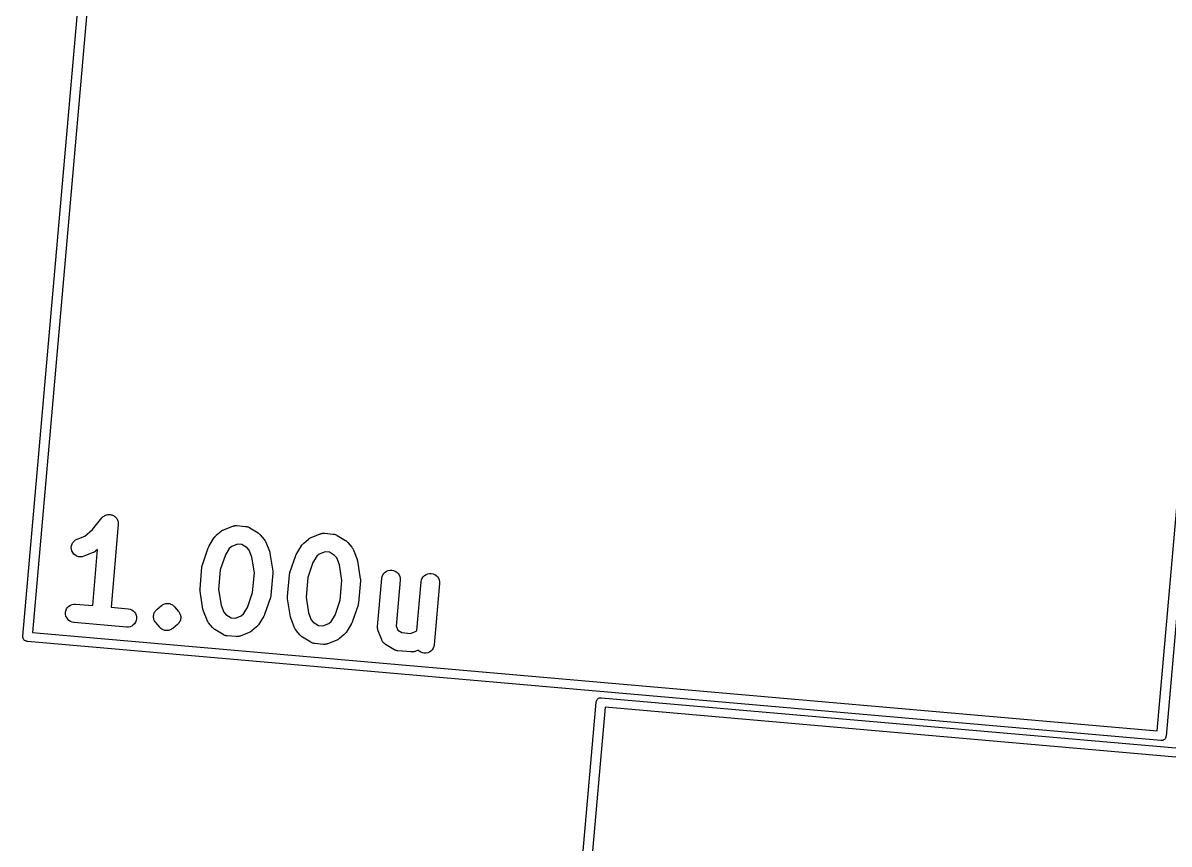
# Model space of a CAD drawing. Extents: x 72 to 342, y -189 to -99.
# Drawn here: x 72.18 to 91.11, y -161.84 to -148.27 of the extents above; entities that cross this region are included whole.
import ezdxf

# ---------------------------------------------------------------- set-up
doc = ezdxf.new("R2010")
doc.units = 0
doc.header["$MEASUREMENT"] = 0
doc.layers.add('BLACK', color=7, linetype='CONTINUOUS')

msp = doc.modelspace()

# ---------------------------------------------------------------- linework, layer by layer
at = {"layer": 'BLACK', "linetype": 'CONTINUOUS'}
for p, q in [((72.1852, -158.402), (73.8227, -139.685)), ((73.9682, -139.77), (72.3434, -158.343)), ((92.699, -141.336), (91.0615, -160.053)), ((90.916, -159.968), (92.5409, -141.395)), ((73.3349, -156.642), (73.489, -156.45)), ((73.489, -156.45), (73.4902, -156.448)), ((73.4902, -156.448), (73.4902, -156.448)), ((73.4902, -156.448), (73.4902, -156.448)), ((73.4902, -156.448), (73.4903, -156.448)), ((73.4903, -156.448), (73.5009, -156.438)), ((73.5009, -156.438), (73.5112, -156.427)), ((73.5112, -156.427), (73.5113, -156.427)), ((73.5113, -156.427), (73.5114, -156.427)), ((73.5114, -156.427), (73.5236, -156.419)), ((73.5236, -156.419), (73.5359, -156.411)), ((73.5359, -156.411), (73.5361, -156.411)), ((73.5361, -156.411), (73.5497, -156.405)), ((73.5361, -156.411), (73.5361, -156.411)), ((73.5497, -156.405), (73.5634, -156.399)), ((73.5634, -156.399), (73.5635, -156.399)), ((73.5635, -156.399), (73.5636, -156.399)), ((73.5636, -156.399), (73.5782, -156.396)), ((73.5782, -156.396), (73.5926, -156.394)), ((73.5926, -156.394), (73.5927, -156.394)), ((73.5927, -156.394), (73.5928, -156.393)), ((73.5928, -156.393), (73.6078, -156.393)), ((73.6078, -156.393), (73.6223, -156.393)), ((73.6223, -156.393), (73.6224, -156.393)), ((73.6224, -156.393), (73.6225, -156.393)), ((73.6225, -156.393), (73.6374, -156.396)), ((73.6374, -156.396), (73.6515, -156.399)), ((73.6515, -156.399), (73.6516, -156.399)), ((73.6516, -156.399), (73.6517, -156.399)), ((73.6517, -156.399), (73.6657, -156.405)), ((73.6657, -156.405), (73.679, -156.41)), ((73.679, -156.41), (73.6791, -156.41)), ((73.6791, -156.41), (73.6792, -156.41)), ((73.6792, -156.41), (73.692, -156.419)), ((73.692, -156.419), (73.7039, -156.427)), ((73.7039, -156.427), (73.7039, -156.427)), ((73.7039, -156.427), (73.704, -156.427)), ((73.704, -156.427), (73.7147, -156.437)), ((73.7147, -156.437), (73.725, -156.448)), ((73.725, -156.448), (73.7251, -156.448)), ((73.7251, -156.448), (73.7252, -156.448)), ((73.7252, -156.448), (73.7335, -156.46)), ((73.7335, -156.46), (73.7418, -156.472)), ((73.7418, -156.472), (73.7418, -156.472)), ((73.7418, -156.472), (73.7419, -156.472)), ((73.7419, -156.472), (73.7478, -156.486)), ((73.7478, -156.486), (73.7534, -156.5)), ((73.7534, -156.5), (73.7534, -156.5)), ((73.7534, -156.5), (73.7535, -156.5)), ((73.7535, -156.5), (73.7565, -156.514)), ((73.7565, -156.514), (73.7595, -156.529)), ((73.2081, -156.749), (73.3349, -156.642)), ((73.7598, -156.558), (73.6402, -157.925)), ((73.7595, -156.529), (73.7595, -156.529)), ((73.7595, -156.529), (73.7595, -156.529)), ((73.7595, -156.529), (73.7596, -156.544)), ((73.7596, -156.544), (73.7598, -156.558)), ((75.377, -156.737), (75.4556, -156.671)), ((75.4556, -156.671), (75.4573, -156.67)), ((75.4573, -156.67), (75.4644, -156.665)), ((75.4644, -156.665), (75.4711, -156.66)), ((75.4711, -156.66), (75.4768, -156.657)), ((75.4768, -156.657), (75.4821, -156.654)), ((75.4821, -156.654), (75.49, -156.65)), ((75.49, -156.65), (75.4976, -156.646)), ((75.4976, -156.646), (75.6485, -156.587)), ((75.6485, -156.587), (75.6505, -156.586)), ((75.6505, -156.586), (75.6548, -156.585)), ((75.6548, -156.585), (75.6589, -156.583)), ((75.6589, -156.583), (75.6691, -156.581)), ((75.6691, -156.581), (75.6792, -156.578)), ((75.6792, -156.578), (75.6837, -156.578)), ((75.6837, -156.578), (75.6881, -156.577)), ((75.6881, -156.577), (75.6985, -156.577)), ((75.6985, -156.577), (75.7089, -156.576)), ((75.7089, -156.576), (75.7133, -156.577)), ((75.7133, -156.577), (75.7178, -156.577)), ((75.7178, -156.577), (75.8624, -156.589)), ((75.8624, -156.589), (75.8645, -156.59)), ((75.8645, -156.59), (75.8689, -156.59)), ((75.8689, -156.59), (75.8734, -156.591)), ((75.8734, -156.591), (75.8835, -156.593)), ((75.8835, -156.593), (75.8937, -156.595)), ((75.8937, -156.595), (75.8978, -156.597)), ((75.8978, -156.597), (75.9021, -156.598)), ((75.9021, -156.598), (75.9115, -156.603)), ((75.9115, -156.603), (75.9211, -156.607)), ((75.9211, -156.607), (75.9249, -156.609)), ((75.9249, -156.609), (75.9289, -156.611)), ((75.9289, -156.611), (76.0671, -156.696)), ((76.0671, -156.696), (76.069, -156.697)), ((76.069, -156.697), (76.0757, -156.703)), ((76.0757, -156.703), (76.0829, -156.707)), ((76.0829, -156.707), (76.0874, -156.712)), ((76.0874, -156.712), (76.0924, -156.716)), ((76.0924, -156.716), (76.098, -156.722)), ((76.9435, -156.773), (77.0944, -156.713)), ((77.0944, -156.713), (77.0964, -156.713)), ((77.0964, -156.713), (77.1007, -156.711)), ((77.1007, -156.711), (77.1048, -156.71)), ((77.1048, -156.71), (77.115, -156.707)), ((77.115, -156.707), (77.1251, -156.705)), ((77.1251, -156.705), (77.1296, -156.704)), ((77.1296, -156.704), (77.134, -156.704)), ((77.134, -156.704), (77.1444, -156.703)), ((77.1444, -156.703), (77.1548, -156.703)), ((77.1548, -156.703), (77.1592, -156.703)), ((77.1592, -156.703), (77.1637, -156.703)), ((77.1637, -156.703), (77.3083, -156.716)), ((77.3083, -156.716), (77.3104, -156.716)), ((77.3104, -156.716), (77.3148, -156.717)), ((77.3148, -156.717), (77.3193, -156.717)), ((77.3193, -156.717), (77.3294, -156.72)), ((72.9874, -156.908), (72.9966, -156.88)), ((72.9966, -156.88), (73.0111, -156.854)), ((73.0111, -156.854), (73.0304, -156.831)), ((73.0304, -156.831), (73.0538, -156.813)), ((73.0538, -156.813), (73.0802, -156.799)), ((73.0802, -156.799), (73.2081, -156.749)), ((75.2602, -156.913), (75.3451, -156.774)), ((75.3451, -156.774), (75.3463, -156.773)), ((75.3463, -156.773), (75.3515, -156.766)), ((75.3515, -156.766), (75.3562, -156.759)), ((75.3562, -156.759), (75.3607, -156.754)), ((75.3607, -156.754), (75.3646, -156.749)), ((75.3646, -156.749), (75.371, -156.744)), ((75.371, -156.744), (75.377, -156.737)), ((75.7271, -156.884), (75.6326, -156.921)), ((75.8, -156.89), (75.7271, -156.884)), ((75.8865, -156.943), (75.8, -156.89)), ((76.098, -156.722), (76.1041, -156.728)), ((76.1041, -156.728), (76.1701, -156.807)), ((76.1701, -156.807), (76.1714, -156.808)), ((76.1714, -156.808), (76.1762, -156.816)), ((76.1762, -156.816), (76.1815, -156.822)), ((76.1815, -156.822), (76.1844, -156.828)), ((76.1844, -156.828), (76.1879, -156.833)), ((76.1879, -156.833), (76.1912, -156.841)), ((76.1912, -156.841), (76.1951, -156.849)), ((76.1951, -156.849), (76.2547, -157)), ((76.7061, -157.039), (76.791, -156.901)), ((76.791, -156.901), (76.7922, -156.899)), ((76.7922, -156.899), (76.7974, -156.892)), ((76.7974, -156.892), (76.8021, -156.885)), ((76.8021, -156.885), (76.8066, -156.881)), ((76.8066, -156.881), (76.8105, -156.876)), ((76.8105, -156.876), (76.8169, -156.87)), ((76.8169, -156.87), (76.8229, -156.864)), ((76.8229, -156.864), (76.9015, -156.798)), ((76.9015, -156.798), (76.9032, -156.797)), ((76.9032, -156.797), (76.9103, -156.792)), ((76.9103, -156.792), (76.917, -156.787)), ((76.917, -156.787), (76.9227, -156.784)), ((76.9227, -156.784), (76.928, -156.78)), ((76.928, -156.78), (76.9359, -156.777)), ((76.9359, -156.777), (76.9435, -156.773)), ((77.3294, -156.72), (77.3396, -156.722)), ((77.3396, -156.722), (77.3437, -156.724)), ((77.3437, -156.724), (77.348, -156.725)), ((77.348, -156.725), (77.3574, -156.729)), ((77.3574, -156.729), (77.367, -156.733)), ((77.367, -156.733), (77.3708, -156.736)), ((77.3708, -156.736), (77.3748, -156.738)), ((77.3748, -156.738), (77.5131, -156.823)), ((77.5131, -156.823), (77.5149, -156.824)), ((77.5149, -156.824), (77.5216, -156.829)), ((77.5216, -156.829), (77.5288, -156.834)), ((77.5288, -156.834), (77.5333, -156.838)), ((77.5333, -156.838), (77.5383, -156.842)), ((77.5383, -156.842), (77.5439, -156.849)), ((77.5439, -156.849), (77.55, -156.855)), ((77.55, -156.855), (77.616, -156.933)), ((72.9839, -156.938), (72.9874, -156.908)), ((72.9861, -156.967), (72.9839, -156.938)), ((72.9941, -156.996), (72.9861, -156.967)), ((73.0075, -157.023), (72.9941, -156.996)), ((73.0258, -157.046), (73.0075, -157.023)), ((73.0483, -157.065), (73.0258, -157.046)), ((73.0742, -157.08), (73.0483, -157.065)), ((73.1024, -157.09), (73.0742, -157.08)), ((73.1319, -157.093), (73.1024, -157.09)), ((73.1616, -157.091), (73.1319, -157.093)), ((73.1903, -157.083), (73.1616, -157.091)), ((73.1922, -157.083), (73.1903, -157.083)), ((73.3432, -157.023), (73.1922, -157.083)), ((73.3366, -157.898), (73.4177, -156.971)), ((73.3508, -157.019), (73.3432, -157.023)), ((73.3587, -157.016), (73.3508, -157.019)), ((73.364, -157.012), (73.3587, -157.016)), ((73.3696, -157.009), (73.364, -157.012)), ((73.3763, -157.004), (73.3696, -157.009)), ((73.3835, -156.999), (73.3763, -157.004)), ((73.3851, -156.998), (73.3835, -156.999)), ((73.4177, -156.971), (73.3851, -156.998)), ((75.1484, -157.226), (75.246, -156.943)), ((75.246, -156.943), (75.2467, -156.941)), ((75.2467, -156.941), (75.247, -156.94)), ((75.247, -156.94), (75.2472, -156.939)), ((75.2472, -156.939), (75.2534, -156.927)), ((75.2534, -156.927), (75.2595, -156.914)), ((75.2595, -156.914), (75.2599, -156.913)), ((75.2599, -156.913), (75.2602, -156.913)), ((75.5286, -157.058), (75.4426, -157.307)), ((75.5919, -156.955), (75.5286, -157.058)), ((75.6326, -156.921), (75.5919, -156.955)), ((75.9207, -156.984), (75.8865, -156.943)), ((75.9651, -157.096), (75.9207, -156.984)), ((76.0065, -157.357), (75.9651, -157.096)), ((76.2547, -157), (76.2555, -157.002)), ((76.2555, -157.002), (76.2557, -157.002)), ((76.2557, -157.002), (76.256, -157.003)), ((76.256, -157.003), (76.2596, -157.017)), ((76.2596, -157.017), (76.2633, -157.03)), ((76.2633, -157.03), (76.2633, -157.031)), ((76.2633, -157.031), (76.2635, -157.032)), ((76.2635, -157.032), (76.3105, -157.327)), ((76.5943, -157.352), (76.6919, -157.069)), ((76.6919, -157.069), (76.6926, -157.067)), ((76.6926, -157.067), (76.6929, -157.067)), ((76.6929, -157.067), (76.6931, -157.066)), ((76.6931, -157.066), (76.6993, -157.053)), ((76.6993, -157.053), (76.7054, -157.04)), ((76.7054, -157.04), (76.7058, -157.04)), ((76.7058, -157.04), (76.7061, -157.039)), ((77.0378, -157.082), (76.9746, -157.184)), ((77.0785, -157.047), (77.0378, -157.082)), ((77.173, -157.01), (77.0785, -157.047)), ((77.2459, -157.016), (77.173, -157.01)), ((77.3324, -157.07), (77.2459, -157.016)), ((77.3666, -157.11), (77.3324, -157.07)), ((77.616, -156.933), (77.6174, -156.935)), ((77.6174, -156.935), (77.6221, -156.942)), ((77.6221, -156.942), (77.6274, -156.949)), ((77.6274, -156.949), (77.6303, -156.954)), ((77.6303, -156.954), (77.6338, -156.96)), ((77.6338, -156.96), (77.6371, -156.968)), ((77.6371, -156.968), (77.641, -156.975)), ((77.641, -156.975), (77.7006, -157.126)), ((75.109, -157.623), (75.1406, -157.262)), ((75.1406, -157.262), (75.1408, -157.26)), ((75.1408, -157.26), (75.1414, -157.257)), ((75.1414, -157.257), (75.1415, -157.255)), ((75.1415, -157.255), (75.1443, -157.243)), ((75.1443, -157.243), (75.1467, -157.231)), ((75.1467, -157.231), (75.1477, -157.228)), ((75.1477, -157.228), (75.1484, -157.226)), ((76.9746, -157.184), (76.8885, -157.434)), ((77.411, -157.223), (77.3666, -157.11)), ((77.4524, -157.483), (77.411, -157.223)), ((77.7006, -157.126), (77.7014, -157.128)), ((77.7014, -157.128), (77.7016, -157.129)), ((77.7016, -157.129), (77.7019, -157.129)), ((77.7019, -157.129), (77.7055, -157.143)), ((77.7055, -157.143), (77.7092, -157.157)), ((77.7092, -157.157), (77.7092, -157.158)), ((77.7092, -157.158), (77.7094, -157.158)), ((77.7094, -157.158), (77.7564, -157.454)), ((75.4426, -157.307), (75.4143, -157.631)), ((75.9782, -157.681), (76.0065, -157.357)), ((76.3118, -157.364), (76.2802, -157.726)), ((76.3105, -157.327), (76.3108, -157.329)), ((76.3108, -157.329), (76.3109, -157.332)), ((76.3109, -157.332), (76.3115, -157.335)), ((76.3115, -157.335), (76.3116, -157.347)), ((76.3116, -157.347), (76.3122, -157.359)), ((76.3122, -157.359), (76.3118, -157.362)), ((76.3118, -157.362), (76.3118, -157.364)), ((76.5549, -157.75), (76.5865, -157.389)), ((76.5865, -157.389), (76.5867, -157.386)), ((76.5867, -157.386), (76.5873, -157.384)), ((76.5873, -157.384), (76.5874, -157.381)), ((76.5874, -157.381), (76.5902, -157.369)), ((76.5902, -157.369), (76.5926, -157.357)), ((76.5926, -157.357), (76.5936, -157.355)), ((76.5936, -157.355), (76.5943, -157.352)), ((76.8885, -157.434), (76.8602, -157.758)), ((77.7564, -157.454), (77.7567, -157.456)), ((77.7567, -157.456), (77.7568, -157.459)), ((77.7568, -157.459), (77.7574, -157.461)), ((77.7574, -157.461), (77.7575, -157.473)), ((77.7575, -157.473), (77.7581, -157.486)), ((78.0415, -158.244), (78.1111, -157.449)), ((78.1111, -157.449), (78.1113, -157.447)), ((78.1113, -157.447), (78.1171, -157.418)), ((78.1171, -157.418), (78.1286, -157.39)), ((78.1286, -157.39), (78.1451, -157.366)), ((78.1451, -157.366), (78.1661, -157.345)), ((78.1661, -157.345), (78.1909, -157.328)), ((78.1909, -157.328), (78.2183, -157.317)), ((78.2183, -157.317), (78.2475, -157.311)), ((78.2475, -157.311), (78.2772, -157.311)), ((78.2772, -157.311), (78.3064, -157.316)), ((78.3064, -157.316), (78.3339, -157.328)), ((78.3339, -157.328), (78.3588, -157.344)), ((78.3588, -157.344), (78.38, -157.365)), ((78.38, -157.365), (78.3967, -157.389)), ((78.3967, -157.389), (78.4083, -157.417)), ((78.4083, -157.417), (78.4144, -157.446)), ((78.4144, -157.446), (78.4147, -157.476)), ((78.7619, -157.504), (78.7678, -157.475)), ((78.7678, -157.475), (78.7792, -157.447)), ((78.7792, -157.447), (78.7958, -157.423)), ((78.7958, -157.423), (78.8168, -157.401)), ((78.8168, -157.401), (78.8415, -157.385)), ((78.8415, -157.385), (78.869, -157.374)), ((78.869, -157.374), (78.8981, -157.368)), ((78.8981, -157.368), (78.9279, -157.368)), ((78.9279, -157.368), (78.9571, -157.373)), ((78.9571, -157.373), (78.9846, -157.384)), ((78.9846, -157.384), (79.0094, -157.401)), ((79.0094, -157.401), (79.0306, -157.422)), ((79.0306, -157.422), (79.0473, -157.446)), ((79.0473, -157.446), (79.059, -157.474)), ((79.059, -157.474), (79.065, -157.503)), ((75.1086, -157.629), (75.109, -157.626)), ((75.1092, -157.641), (75.1086, -157.629)), ((75.109, -157.626), (75.109, -157.623)), ((75.1093, -157.653), (75.1092, -157.641)), ((75.1099, -157.656), (75.1093, -157.653)), ((75.11, -157.659), (75.1099, -157.656)), ((75.1103, -157.661), (75.11, -157.659)), ((75.1573, -157.956), (75.1103, -157.661)), ((75.4143, -157.631), (75.4557, -157.892)), ((77.4241, -157.807), (77.4524, -157.483)), ((77.7577, -157.491), (77.7261, -157.852)), ((77.7581, -157.486), (77.7577, -157.488)), ((77.7577, -157.488), (77.7577, -157.491)), ((78.4147, -157.476), (78.3483, -158.235)), ((78.6913, -158.311), (78.7617, -157.506)), ((78.7617, -157.506), (78.7619, -157.504)), ((79.0653, -157.533), (78.9768, -158.545)), ((79.065, -157.503), (79.0653, -157.533)), ((75.8922, -157.93), (75.9782, -157.681)), ((76.2724, -157.762), (76.1748, -158.045)), ((76.2731, -157.76), (76.2724, -157.762)), ((76.2741, -157.757), (76.2731, -157.76)), ((76.2765, -157.745), (76.2741, -157.757)), ((76.2793, -157.733), (76.2765, -157.745)), ((76.2794, -157.731), (76.2793, -157.733)), ((76.28, -157.728), (76.2794, -157.731)), ((76.2802, -157.726), (76.28, -157.728)), ((76.5545, -157.755), (76.5549, -157.753)), ((76.5551, -157.768), (76.5545, -157.755)), ((76.5549, -157.753), (76.5549, -157.75)), ((76.5552, -157.78), (76.5551, -157.768)), ((76.5558, -157.782), (76.5552, -157.78)), ((76.5559, -157.785), (76.5558, -157.782)), ((76.5562, -157.787), (76.5559, -157.785)), ((76.6032, -158.083), (76.5562, -157.787)), ((76.8602, -157.758), (76.9016, -158.018)), ((77.3381, -158.057), (77.4241, -157.807)), ((77.7261, -157.852), (77.7259, -157.855)), ((72.8896, -158.011), (72.8953, -157.982)), ((72.8897, -158.041), (72.8896, -158.011)), ((72.8956, -158.07), (72.8897, -158.041)), ((72.8953, -157.982), (72.9065, -157.954)), ((72.9065, -157.954), (72.9229, -157.929)), ((72.9229, -157.929), (72.9438, -157.908)), ((72.9438, -157.908), (72.9684, -157.892)), ((72.9684, -157.892), (72.9958, -157.88)), ((72.9958, -157.88), (73.0249, -157.874)), ((73.0249, -157.874), (73.0546, -157.874)), ((73.0546, -157.874), (73.3366, -157.898)), ((73.6402, -157.925), (73.9222, -157.949)), ((73.9222, -157.949), (73.9243, -157.95)), ((73.9243, -157.95), (73.9535, -157.956)), ((73.9535, -157.956), (73.9809, -157.967)), ((73.9809, -157.967), (74.0056, -157.984)), ((74.0056, -157.984), (74.0267, -158.005)), ((74.0267, -158.005), (74.0432, -158.029)), ((74.0432, -158.029), (74.0546, -158.057)), ((74.3447, -158.051), (74.3474, -158.037)), ((74.3474, -158.037), (74.3476, -158.036)), ((74.3476, -158.036), (74.3477, -158.036)), ((74.3477, -158.036), (74.3532, -158.022)), ((74.3532, -158.022), (74.3585, -158.009)), ((74.3585, -158.009), (74.3588, -158.009)), ((74.3588, -158.009), (74.359, -158.008)), ((74.359, -158.008), (74.367, -157.996)), ((74.367, -157.996), (74.3748, -157.984)), ((74.3748, -157.984), (74.3752, -157.984)), ((74.3752, -157.984), (74.3755, -157.983)), ((74.3755, -157.983), (74.3856, -157.973)), ((74.3856, -157.973), (74.3956, -157.963)), ((74.3956, -157.963), (74.4742, -157.897)), ((74.4742, -157.897), (74.475, -157.896)), ((74.475, -157.896), (74.4751, -157.896)), ((74.4751, -157.896), (74.4751, -157.896)), ((74.4751, -157.896), (74.4754, -157.896)), ((74.4754, -157.896), (74.4755, -157.896)), ((74.4755, -157.896), (74.4755, -157.896)), ((74.4755, -157.896), (74.4759, -157.896)), ((74.4759, -157.896), (74.4879, -157.888)), ((74.4879, -157.888), (74.4997, -157.88)), ((74.4997, -157.88), (74.5, -157.879)), ((74.5, -157.879), (74.5002, -157.879)), ((74.5002, -157.879), (74.5004, -157.879)), ((74.5004, -157.879), (74.5007, -157.879)), ((74.5007, -157.879), (74.5139, -157.874)), ((74.5139, -157.874), (74.5271, -157.868)), ((74.5271, -157.868), (74.5274, -157.868)), ((74.5274, -157.868), (74.5277, -157.868)), ((74.5277, -157.868), (74.5279, -157.868)), ((74.5279, -157.868), (74.5282, -157.868)), ((74.5282, -157.868), (74.5421, -157.865)), ((74.5421, -157.865), (74.5563, -157.862)), ((74.5563, -157.862), (74.5565, -157.862)), ((74.5565, -157.862), (74.5568, -157.862)), ((74.5568, -157.862), (74.5571, -157.862)), ((74.5571, -157.862), (74.5573, -157.862)), ((74.5573, -157.862), (74.5716, -157.862)), ((74.5716, -157.862), (74.586, -157.862)), ((74.586, -157.862), (74.5863, -157.862)), ((74.5863, -157.862), (74.5866, -157.862)), ((74.5866, -157.862), (74.5868, -157.862)), ((74.5868, -157.862), (74.5871, -157.862)), ((74.5871, -157.862), (74.6012, -157.865)), ((74.6012, -157.865), (74.6152, -157.867)), ((74.6152, -157.867), (74.6155, -157.868)), ((74.6155, -157.868), (74.6157, -157.868)), ((74.6157, -157.868), (74.616, -157.868)), ((74.616, -157.868), (74.6163, -157.868)), ((74.6163, -157.868), (74.6295, -157.873)), ((74.6295, -157.873), (74.6428, -157.879)), ((74.6428, -157.879), (74.643, -157.879)), ((74.643, -157.879), (74.6433, -157.879)), ((74.6433, -157.879), (74.6435, -157.879)), ((74.6435, -157.879), (74.6438, -157.879)), ((74.6438, -157.879), (74.6557, -157.887)), ((74.6557, -157.887), (74.6677, -157.895)), ((74.6677, -157.895), (74.6679, -157.895)), ((74.6679, -157.895), (74.6681, -157.895)), ((74.6681, -157.895), (74.6683, -157.895)), ((74.6683, -157.895), (74.6685, -157.896)), ((74.6685, -157.896), (74.6786, -157.906)), ((74.6786, -157.906), (74.689, -157.916)), ((74.689, -157.916), (74.7549, -157.994)), ((74.7549, -157.994), (74.7556, -157.995)), ((74.7556, -157.995), (74.7556, -157.995)), ((74.7556, -157.995), (74.7556, -157.995)), ((74.7556, -157.995), (74.7563, -157.996)), ((74.7563, -157.996), (74.7643, -158.008)), ((74.7643, -158.008), (74.7722, -158.02)), ((74.7722, -158.02), (74.7724, -158.02)), ((74.7724, -158.02), (74.7727, -158.021)), ((74.7727, -158.021), (74.7782, -158.034)), ((74.7782, -158.034), (74.7838, -158.047)), ((75.1575, -157.957), (75.1573, -157.956)), ((75.1575, -157.958), (75.1575, -157.957)), ((75.1612, -157.971), (75.1575, -157.958)), ((75.1648, -157.985), (75.1612, -157.971)), ((75.1651, -157.986), (75.1648, -157.985)), ((75.1653, -157.986), (75.1651, -157.986)), ((75.1661, -157.988), (75.1653, -157.986)), ((75.2257, -158.139), (75.1661, -157.988)), ((75.4557, -157.892), (75.5001, -158.004)), ((75.5001, -158.004), (75.5343, -158.045)), ((75.7882, -158.067), (75.8289, -158.033)), ((75.8289, -158.033), (75.8922, -157.93)), ((76.9016, -158.018), (76.946, -158.131)), ((77.7183, -157.889), (77.6207, -158.172)), ((77.719, -157.886), (77.7183, -157.889)), ((77.72, -157.884), (77.719, -157.886)), ((77.7224, -157.872), (77.72, -157.884)), ((77.7252, -157.86), (77.7224, -157.872)), ((77.7253, -157.857), (77.7252, -157.86)), ((77.7259, -157.855), (77.7253, -157.857)), ((72.907, -158.097), (72.8956, -158.07)), ((72.9236, -158.122), (72.907, -158.097)), ((72.9446, -158.143), (72.9236, -158.122)), ((72.9693, -158.16), (72.9446, -158.143)), ((72.9968, -158.171), (72.9693, -158.16)), ((73.026, -158.177), (72.9968, -158.171)), ((73.0281, -158.177), (73.026, -158.177)), ((73.8956, -158.253), (73.0281, -158.177)), ((74.0065, -158.218), (73.9819, -158.235)), ((74.0273, -158.197), (74.0065, -158.218)), ((74.0437, -158.172), (74.0273, -158.197)), ((74.0549, -158.145), (74.0437, -158.172)), ((74.0546, -158.057), (74.0605, -158.086)), ((74.0606, -158.116), (74.0549, -158.145)), ((74.0605, -158.086), (74.0606, -158.116)), ((74.3418, -158.066), (74.3419, -158.065)), ((74.3419, -158.08), (74.3418, -158.066)), ((74.3419, -158.065), (74.3447, -158.051)), ((74.3419, -158.065), (74.3419, -158.065)), ((74.3419, -158.094), (74.3419, -158.08)), ((74.342, -158.095), (74.3419, -158.094)), ((74.342, -158.096), (74.342, -158.095)), ((74.3449, -158.11), (74.342, -158.096)), ((74.3477, -158.124), (74.3449, -158.11)), ((74.3479, -158.124), (74.3477, -158.124)), ((74.348, -158.125), (74.3479, -158.124)), ((74.3535, -158.138), (74.348, -158.125)), ((74.359, -158.151), (74.3535, -158.138)), ((74.3593, -158.152), (74.359, -158.151)), ((74.3595, -158.152), (74.3593, -158.152)), ((74.3675, -158.164), (74.3595, -158.152)), ((74.3755, -158.176), (74.3675, -158.164)), ((74.3761, -158.177), (74.3755, -158.176)), ((74.3762, -158.177), (74.3761, -158.177)), ((74.3768, -158.178), (74.3762, -158.177)), ((74.3762, -158.177), (74.3762, -158.177)), ((74.4428, -158.256), (74.3768, -158.178)), ((74.7361, -158.209), (74.6575, -158.275)), ((74.7462, -158.199), (74.7361, -158.209)), ((74.7563, -158.189), (74.7462, -158.199)), ((74.7566, -158.188), (74.7563, -158.189)), ((74.7569, -158.188), (74.7566, -158.188)), ((74.7648, -158.176), (74.7569, -158.188)), ((74.7727, -158.164), (74.7648, -158.176)), ((74.7729, -158.163), (74.7727, -158.164)), ((74.7732, -158.163), (74.7729, -158.163)), ((74.7786, -158.15), (74.7732, -158.163)), ((74.7841, -158.136), (74.7786, -158.15)), ((74.7838, -158.047), (74.7839, -158.048)), ((74.7839, -158.048), (74.7841, -158.048)), ((74.7841, -158.048), (74.7869, -158.062)), ((74.7842, -158.136), (74.7841, -158.136)), ((74.7844, -158.135), (74.7842, -158.136)), ((74.787, -158.121), (74.7844, -158.135)), ((74.7869, -158.062), (74.7897, -158.076)), ((74.7899, -158.107), (74.787, -158.121)), ((74.7897, -158.076), (74.7897, -158.077)), ((74.7897, -158.077), (74.7899, -158.077)), ((74.7899, -158.077), (74.7899, -158.092)), ((74.7899, -158.092), (74.79, -158.106)), ((74.79, -158.106), (74.7899, -158.107)), ((74.7899, -158.107), (74.7899, -158.107)), ((75.2296, -158.147), (75.2257, -158.139)), ((75.2329, -158.155), (75.2296, -158.147)), ((75.2364, -158.16), (75.2329, -158.155)), ((75.2393, -158.166), (75.2364, -158.16)), ((75.2446, -158.172), (75.2393, -158.166)), ((75.2494, -158.18), (75.2446, -158.172)), ((75.2507, -158.181), (75.2494, -158.18)), ((75.3167, -158.26), (75.2507, -158.181)), ((75.5343, -158.045), (75.6208, -158.098)), ((75.6208, -158.098), (75.6937, -158.104)), ((75.6937, -158.104), (75.7882, -158.067)), ((76.0646, -158.229), (76.0601, -158.234)), ((76.0693, -158.222), (76.0646, -158.229)), ((76.0745, -158.215), (76.0693, -158.222)), ((76.0757, -158.214), (76.0745, -158.215)), ((76.1606, -158.075), (76.0757, -158.214)), ((76.1609, -158.075), (76.1606, -158.075)), ((76.1613, -158.074), (76.1609, -158.075)), ((76.1674, -158.061), (76.1613, -158.074)), ((76.1736, -158.049), (76.1674, -158.061)), ((76.1738, -158.048), (76.1736, -158.049)), ((76.1741, -158.047), (76.1738, -158.048)), ((76.1748, -158.045), (76.1741, -158.047)), ((76.6034, -158.083), (76.6032, -158.083)), ((76.6034, -158.084), (76.6034, -158.083)), ((76.6071, -158.098), (76.6034, -158.084)), ((76.6107, -158.111), (76.6071, -158.098)), ((76.611, -158.112), (76.6107, -158.111)), ((76.6112, -158.113), (76.611, -158.112)), ((76.612, -158.115), (76.6112, -158.113)), ((76.6716, -158.266), (76.612, -158.115)), ((76.946, -158.131), (76.9802, -158.171)), ((76.9802, -158.171), (77.0667, -158.225)), ((77.0667, -158.225), (77.1396, -158.231)), ((77.1396, -158.231), (77.2341, -158.194)), ((77.2341, -158.194), (77.2748, -158.159)), ((77.2748, -158.159), (77.3381, -158.057)), ((77.6065, -158.202), (77.5216, -158.34)), ((77.6068, -158.201), (77.6065, -158.202)), ((77.6073, -158.201), (77.6068, -158.201)), ((77.6133, -158.188), (77.6073, -158.201)), ((77.6195, -158.175), (77.6133, -158.188)), ((77.6197, -158.174), (77.6195, -158.175)), ((77.62, -158.174), (77.6197, -158.174)), ((77.6207, -158.172), (77.62, -158.174)), ((72.1845, -158.406), (72.1852, -158.402)), ((72.1847, -158.421), (72.1845, -158.406)), ((72.1878, -158.435), (72.1847, -158.421)), ((72.3434, -158.343), (90.916, -159.968)), ((73.9254, -158.253), (73.8956, -158.253)), ((73.9545, -158.247), (73.9254, -158.253)), ((73.9819, -158.235), (73.9545, -158.247)), ((74.4531, -158.266), (74.4428, -158.256)), ((74.4632, -158.276), (74.4531, -158.266)), ((74.4635, -158.276), (74.4632, -158.276)), ((74.4637, -158.277), (74.4635, -158.276)), ((74.4639, -158.277), (74.4637, -158.277)), ((74.4641, -158.277), (74.4639, -158.277)), ((74.4761, -158.285), (74.4641, -158.277)), ((74.488, -158.293), (74.4761, -158.285)), ((74.4883, -158.293), (74.488, -158.293)), ((74.4885, -158.293), (74.4883, -158.293)), ((74.4887, -158.293), (74.4885, -158.293)), ((74.489, -158.293), (74.4887, -158.293)), ((74.5022, -158.299), (74.489, -158.293)), ((74.5155, -158.304), (74.5022, -158.299)), ((74.5158, -158.304), (74.5155, -158.304)), ((74.516, -158.304), (74.5158, -158.304)), ((74.5163, -158.304), (74.516, -158.304)), ((74.5165, -158.304), (74.5163, -158.304)), ((74.5306, -158.307), (74.5165, -158.304)), ((74.5447, -158.31), (74.5306, -158.307)), ((74.545, -158.31), (74.5447, -158.31)), ((74.5452, -158.31), (74.545, -158.31)), ((74.5455, -158.31), (74.5452, -158.31)), ((74.5457, -158.31), (74.5455, -158.31)), ((74.5601, -158.31), (74.5457, -158.31)), ((74.5744, -158.31), (74.5601, -158.31)), ((74.5747, -158.31), (74.5744, -158.31)), ((74.575, -158.31), (74.5747, -158.31)), ((74.5752, -158.31), (74.575, -158.31)), ((74.5755, -158.31), (74.5752, -158.31)), ((74.5896, -158.307), (74.5755, -158.31)), ((74.6036, -158.304), (74.5896, -158.307)), ((74.6038, -158.304), (74.6036, -158.304)), ((74.6041, -158.304), (74.6038, -158.304)), ((74.6044, -158.304), (74.6041, -158.304)), ((74.6046, -158.304), (74.6044, -158.304)), ((74.6179, -158.298), (74.6046, -158.304)), ((74.6311, -158.293), (74.6179, -158.298)), ((74.6313, -158.293), (74.6311, -158.293)), ((74.6316, -158.293), (74.6313, -158.293)), ((74.6318, -158.292), (74.6316, -158.293)), ((74.632, -158.292), (74.6318, -158.292)), ((74.6439, -158.284), (74.632, -158.292)), ((74.6559, -158.276), (74.6439, -158.284)), ((74.6563, -158.276), (74.6559, -158.276)), ((74.6567, -158.276), (74.6563, -158.276)), ((74.6563, -158.276), (74.6563, -158.276)), ((74.6563, -158.276), (74.6563, -158.276)), ((74.6575, -158.275), (74.6567, -158.276)), ((74.6567, -158.276), (74.6567, -158.276)), ((74.6567, -158.276), (74.6567, -158.276)), ((75.3228, -158.266), (75.3167, -158.26)), ((75.3284, -158.272), (75.3228, -158.266)), ((75.3334, -158.276), (75.3284, -158.272)), ((75.3379, -158.281), (75.3334, -158.276)), ((75.3451, -158.285), (75.3379, -158.281)), ((75.3518, -158.291), (75.3451, -158.285)), ((75.3537, -158.292), (75.3518, -158.291)), ((75.4919, -158.377), (75.3537, -158.292)), ((75.496, -158.379), (75.4919, -158.377)), ((75.4997, -158.381), (75.496, -158.379)), ((75.5093, -158.385), (75.4997, -158.381)), ((75.5187, -158.39), (75.5093, -158.385)), ((75.523, -158.391), (75.5187, -158.39)), ((75.5271, -158.392), (75.523, -158.391)), ((75.5373, -158.395), (75.5271, -158.392)), ((75.5474, -158.397), (75.5373, -158.395)), ((75.5519, -158.397), (75.5474, -158.397)), ((75.5563, -158.398), (75.5519, -158.397)), ((75.5584, -158.399), (75.5563, -158.398)), ((75.703, -158.411), (75.5584, -158.399)), ((75.7075, -158.411), (75.703, -158.411)), ((75.7119, -158.412), (75.7075, -158.411)), ((75.7223, -158.411), (75.7119, -158.412)), ((75.7327, -158.411), (75.7223, -158.411)), ((75.7371, -158.41), (75.7327, -158.411)), ((75.7416, -158.41), (75.7371, -158.41)), ((75.7517, -158.407), (75.7416, -158.41)), ((75.7619, -158.405), (75.7517, -158.407)), ((75.766, -158.403), (75.7619, -158.405)), ((75.7703, -158.402), (75.766, -158.403)), ((75.7723, -158.401), (75.7703, -158.402)), ((75.9232, -158.341), (75.7723, -158.401)), ((75.9308, -158.338), (75.9232, -158.341)), ((75.9387, -158.334), (75.9308, -158.338)), ((75.944, -158.331), (75.9387, -158.334)), ((75.9497, -158.328), (75.944, -158.331)), ((75.9564, -158.323), (75.9497, -158.328)), ((75.9635, -158.318), (75.9564, -158.323)), ((75.9652, -158.317), (75.9635, -158.318)), ((76.0438, -158.251), (75.9652, -158.317)), ((76.0498, -158.244), (76.0438, -158.251)), ((76.0562, -158.239), (76.0498, -158.244)), ((76.0601, -158.234), (76.0562, -158.239)), ((76.6755, -158.273), (76.6716, -158.266)), ((76.6788, -158.281), (76.6755, -158.273)), ((76.6823, -158.287), (76.6788, -158.281)), ((76.6852, -158.292), (76.6823, -158.287)), ((76.6905, -158.299), (76.6852, -158.292)), ((76.6953, -158.306), (76.6905, -158.299)), ((76.6966, -158.308), (76.6953, -158.306)), ((76.7626, -158.386), (76.6966, -158.308)), ((76.7687, -158.392), (76.7626, -158.386)), ((76.7743, -158.399), (76.7687, -158.392)), ((76.7793, -158.403), (76.7743, -158.399)), ((76.7838, -158.407), (76.7793, -158.403)), ((76.791, -158.412), (76.7838, -158.407)), ((76.7977, -158.417), (76.791, -158.412)), ((76.7996, -158.418), (76.7977, -158.417)), ((76.9378, -158.503), (76.7996, -158.418)), ((77.4897, -158.377), (77.4111, -158.443)), ((77.4957, -158.371), (77.4897, -158.377)), ((77.5022, -158.365), (77.4957, -158.371)), ((77.5061, -158.36), (77.5022, -158.365)), ((77.5105, -158.356), (77.5061, -158.36)), ((77.5152, -158.349), (77.5105, -158.356)), ((77.5204, -158.342), (77.5152, -158.349)), ((77.5216, -158.34), (77.5204, -158.342)), ((78.041, -158.253), (78.0415, -158.249)), ((78.0417, -158.264), (78.041, -158.253)), ((78.0415, -158.249), (78.0415, -158.244)), ((78.0418, -158.274), (78.0417, -158.264)), ((78.0427, -158.278), (78.0418, -158.274)), ((78.043, -158.283), (78.0427, -158.278)), ((78.0457, -158.293), (78.043, -158.283)), ((78.0479, -158.303), (78.0457, -158.293)), ((78.0496, -158.307), (78.0479, -158.303)), ((78.0508, -158.312), (78.0496, -158.307)), ((78.0516, -158.314), (78.0508, -158.312)), ((78.1112, -158.464), (78.0516, -158.314)), ((78.3483, -158.235), (78.376, -158.305)), ((78.376, -158.305), (78.4403, -158.345)), ((78.4403, -158.345), (78.5855, -158.357)), ((78.5855, -158.357), (78.68, -158.32)), ((78.68, -158.32), (78.6913, -158.311)), ((72.1937, -158.449), (72.1878, -158.435)), ((72.2021, -158.462), (72.1937, -158.449)), ((72.2129, -158.472), (72.2021, -158.462)), ((72.2254, -158.48), (72.2129, -158.472)), ((72.2394, -158.486), (72.2254, -158.48)), ((72.2504, -158.488), (72.2394, -158.486)), ((72.2541, -158.489), (72.2504, -158.488)), ((72.2504, -158.488), (72.2504, -158.488)), ((72.2579, -158.489), (72.2541, -158.489)), ((90.9749, -160.126), (72.2579, -158.489)), ((76.9419, -158.505), (76.9378, -158.503)), ((76.9456, -158.508), (76.9419, -158.505)), ((76.9552, -158.512), (76.9456, -158.508)), ((76.9646, -158.516), (76.9552, -158.512)), ((76.9689, -158.517), (76.9646, -158.516)), ((76.973, -158.519), (76.9689, -158.517)), ((76.9833, -158.521), (76.973, -158.519)), ((76.9933, -158.524), (76.9833, -158.521)), ((76.9978, -158.524), (76.9933, -158.524)), ((77.0022, -158.525), (76.9978, -158.524)), ((77.0043, -158.525), (77.0022, -158.525)), ((77.1489, -158.538), (77.0043, -158.525)), ((77.1534, -158.538), (77.1489, -158.538)), ((77.1578, -158.538), (77.1534, -158.538)), ((77.1682, -158.538), (77.1578, -158.538)), ((77.1786, -158.537), (77.1682, -158.538)), ((77.183, -158.536), (77.1786, -158.537)), ((77.1875, -158.536), (77.183, -158.536)), ((77.1976, -158.533), (77.1875, -158.536)), ((77.2078, -158.531), (77.1976, -158.533)), ((77.2119, -158.53), (77.2078, -158.531)), ((77.2162, -158.528), (77.2119, -158.53)), ((77.2182, -158.528), (77.2162, -158.528)), ((77.3691, -158.468), (77.2182, -158.528)), ((77.3767, -158.464), (77.3691, -158.468)), ((77.3846, -158.461), (77.3767, -158.464)), ((77.3899, -158.457), (77.3846, -158.461)), ((77.3956, -158.454), (77.3899, -158.457)), ((77.4023, -158.449), (77.3956, -158.454)), ((77.4094, -158.444), (77.4023, -158.449)), ((77.4111, -158.443), (77.4094, -158.444)), ((78.1127, -158.467), (78.1112, -158.464)), ((78.1138, -158.471), (78.1127, -158.467)), ((78.1195, -158.481), (78.1138, -158.471)), ((78.1248, -158.491), (78.1195, -158.481)), ((78.1268, -158.494), (78.1248, -158.491)), ((78.1285, -158.496), (78.1268, -158.494)), ((78.136, -158.505), (78.1285, -158.496)), ((78.1432, -158.514), (78.136, -158.505)), ((78.1458, -158.516), (78.1432, -158.514)), ((78.1479, -158.519), (78.1458, -158.516)), ((78.1571, -158.526), (78.1479, -158.519)), ((78.1659, -158.534), (78.1571, -158.526)), ((78.1688, -158.535), (78.1659, -158.534)), ((78.1714, -158.537), (78.1688, -158.535)), ((78.1732, -158.538), (78.1714, -158.537)), ((78.3114, -158.623), (78.1732, -158.538)), ((78.9593, -158.603), (78.9427, -158.628)), ((78.9707, -158.576), (78.9593, -158.603)), ((78.9766, -158.547), (78.9707, -158.576)), ((78.9768, -158.545), (78.9766, -158.547)), ((78.3155, -158.625), (78.3114, -158.623)), ((78.3192, -158.628), (78.3155, -158.625)), ((78.3288, -158.632), (78.3192, -158.628)), ((78.3382, -158.636), (78.3288, -158.632)), ((78.3425, -158.637), (78.3382, -158.636)), ((78.3466, -158.639), (78.3425, -158.637)), ((78.3569, -158.641), (78.3466, -158.639)), ((78.3669, -158.644), (78.3569, -158.641)), ((78.3714, -158.644), (78.3669, -158.644)), ((78.3758, -158.645), (78.3714, -158.644)), ((78.3779, -158.645), (78.3758, -158.645)), ((78.5948, -158.664), (78.3779, -158.645)), ((78.5993, -158.664), (78.5948, -158.664)), ((78.6037, -158.665), (78.5993, -158.664)), ((78.6141, -158.664), (78.6037, -158.665)), ((78.6246, -158.664), (78.6141, -158.664)), ((78.6289, -158.663), (78.6246, -158.664)), ((78.6334, -158.663), (78.6289, -158.663)), ((78.6435, -158.66), (78.6334, -158.663)), ((78.6537, -158.658), (78.6435, -158.66)), ((78.6578, -158.656), (78.6537, -158.658)), ((78.6621, -158.655), (78.6578, -158.656)), ((78.6641, -158.654), (78.6621, -158.655)), ((78.7136, -158.635), (78.6641, -158.654)), ((78.7291, -158.65), (78.7136, -158.635)), ((78.7539, -158.666), (78.7291, -158.65)), ((78.7814, -158.677), (78.7539, -158.666)), ((78.8106, -158.683), (78.7814, -158.677)), ((78.8404, -158.683), (78.8106, -158.683)), ((78.8695, -158.677), (78.8404, -158.683)), ((78.897, -158.666), (78.8695, -158.677)), ((78.9217, -158.649), (78.897, -158.666)), ((78.9427, -158.628), (78.9217, -158.649)), ((80.0142, -178.21), (81.6517, -159.493)), ((81.6516, -159.489), (81.6523, -159.485)), ((81.6517, -159.493), (81.6516, -159.489)), ((81.6523, -159.485), (81.6544, -159.474)), ((81.6523, -159.485), (81.6523, -159.485)), ((81.6544, -159.474), (81.66, -159.46)), ((81.66, -159.46), (81.6682, -159.448)), ((81.6682, -159.448), (81.6787, -159.437)), ((81.6787, -159.437), (81.6911, -159.428)), ((81.6911, -159.428), (81.7049, -159.423)), ((81.7049, -159.423), (81.7196, -159.42)), ((81.7196, -159.42), (81.7346, -159.419)), ((81.7346, -159.419), (81.7383, -159.42)), ((81.7383, -159.42), (109.944, -161.888)), ((81.7972, -159.578), (80.1723, -178.151)), ((109.859, -162.033), (81.7972, -159.578)), ((91.0083, -160.124), (90.9936, -160.127)), ((91.0221, -160.118), (91.0083, -160.124)), ((91.0345, -160.109), (91.0221, -160.118)), ((91.045, -160.098), (91.0345, -160.109)), ((91.0532, -160.086), (91.045, -160.098)), ((91.0588, -160.072), (91.0532, -160.086)), ((91.0609, -160.061), (91.0588, -160.072)), ((91.0616, -160.057), (91.0609, -160.061)), ((91.0609, -160.061), (91.0609, -160.061)), ((91.0615, -160.053), (91.0616, -160.057)), ((90.9786, -160.127), (90.9749, -160.126)), ((90.9936, -160.127), (90.9786, -160.127))]:
    msp.add_line(p, q, dxfattribs=at)

doc.saveas('drawing.dxf')
